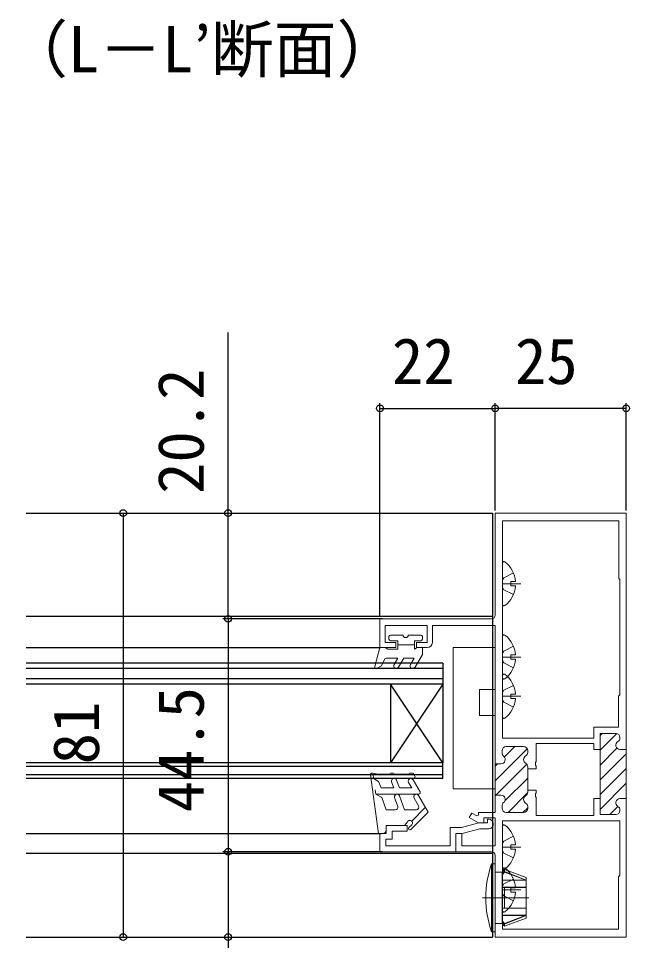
# Model space of a CAD drawing. Units: millimetres, scale not verified. Extents: x -525 to 525, y -783 to 779.
# Drawn here: x 200.9 to 317.6, y -625.4 to -449.2 of the extents above; entities that cross this region are included whole.
import ezdxf
from ezdxf.enums import TextEntityAlignment as Align

# ---------------------------------------------------------------- set-up
doc = ezdxf.new("R2010")
doc.units = ezdxf.units.MM
doc.header["$LTSCALE"] = 4
for name, color, linetype in [('0-1_USER1', 3, 'Continuous'), ('0-4_YKK_12', 2, 'Continuous'), ('0-7_YKK_D', 6, 'Continuous')]:
    doc.layers.add(name, color=color, linetype=linetype)
doc.layers.add('0-2_YKK_11', color=211, linetype='Continuous', lineweight=18)
doc.layers.add('0-5_YKK_13', color=4, linetype='Continuous', lineweight=18)
doc.styles.add('ＭＳ ゴシック', font='')
doc.styles.get('ＭＳ ゴシック').set_extended_font_data('MS Gothic')

msp = doc.modelspace()

# ---------------------------------------------------------------- linework, layer by layer
at = {"layer": '0-2_YKK_11'}
for p, q in [((311.934, -586.192), (312.318, -585.807)), ((311.934, -589.02), (315.124, -585.83)), ((293.666, -590.317), (295.676, -588.307)), ((294.034, -588.307), (297.334, -588.307)), ((315.734, -586.607), (315.734, -586.672)), ((291.934, -594.878), (298.054, -588.758)), ((293.234, -589.558), (293.234, -589.107)), ((298.134, -589.107), (298.134, -589.422)), ((311.934, -588.557), (311.934, -598.557)), ((311.934, -591.849), (315.164, -588.619)), ((311.934, -594.677), (316.934, -589.677)), ((315.734, -588.857), (316.934, -588.857)), ((316.934, -598.557), (316.934, -588.557)), ((291.934, -591.307), (291.934, -597.907)), ((291.934, -592.05), (292.376, -591.607)), ((291.934, -597.706), (297.953, -591.687)), ((298.134, -596.657), (298.134, -592.557)), ((311.934, -597.505), (316.934, -592.505)), ((293.784, -598.684), (298.134, -594.335)), ((311.934, -600.334), (316.934, -595.334)), ((294.39, -600.907), (298.118, -597.179)), ((316.793, -598.303), (316.934, -598.162)), ((293.234, -600.107), (293.234, -599.656)), ((297.218, -600.907), (298.134, -599.992)), ((298.134, -599.793), (298.134, -600.107)), ((313.789, -601.307), (315.341, -599.755)), ((315.734, -600.443), (315.734, -600.507)), ((297.334, -600.907), (294.034, -600.907)), ((291.534, -603.208), (291.534, -603.008))]:
    msp.add_line(p, q, dxfattribs=at)
for points in [[(316.934, -588.857), (316.934, -543.707), (291.934, -543.707), (291.934, -563.207)], [(291.234, -563.907), (269.934, -563.907), (269.934, -569.407), (272.934, -569.407), (272.934, -568.407), (270.934, -568.407), (270.934, -565.207), (278.934, -565.207), (278.934, -568.407), (276.934, -568.407), (276.934, -569.407), (278.934, -569.407)], [(279.934, -568.407), (279.934, -565.207), (291.934, -565.207), (291.934, -591.607), (293.034, -591.607)], [(298.134, -592.193), (298.134, -592.557), (299.734, -592.557), (299.734, -592.066), (299.614, -591.882), (299.614, -591.333), (299.734, -591.149), (299.734, -587.707), (310.734, -587.707), (310.734, -588.857), (311.934, -588.857), (311.934, -585.807), (314.934, -585.807)], [(314.934, -601.307), (311.934, -601.307), (311.934, -598.257), (310.734, -598.257), (310.734, -601.507), (299.734, -601.507), (299.734, -598.066), (299.614, -597.882), (299.614, -597.333), (299.734, -597.149), (299.734, -596.657), (298.134, -596.657), (298.134, -597.022)], [(293.034, -597.607), (291.934, -597.607), (291.934, -600.907), (288.734, -600.907), (288.734, -601.406), (288.434, -601.58), (287.484, -601.031), (286.984, -601.897), (288.734, -602.907), (289.734, -602.907), (289.734, -601.907), (291.934, -601.907), (291.934, -607.307), (285.534, -607.307), (285.534, -604.907), (284.434, -604.907), (284.434, -608.407), (291.234, -608.407)], [(316.934, -624.707), (316.934, -598.257), (315.734, -598.257)], [(290.734, -602.208), (290.434, -602.208), (290.434, -602.908), (288.833, -602.908), (285.475, -603.807), (283.334, -603.808), (283.334, -607.307), (271.034, -607.309), (271.034, -606.007), (272.234, -606.007), (272.234, -604.507), (275.134, -604.507), (275.134, -603.407), (271.134, -603.407), (271.134, -604.907), (269.934, -604.907), (269.934, -608.407)], [(269.934, -608.407), (284.434, -608.406), (284.434, -604.908), (285.62, -604.907), (288.979, -604.008), (290.734, -604.008)], [(291.934, -609.107), (291.934, -624.707), (316.934, -624.707)]]:
    msp.add_lwpolyline(points, dxfattribs=at)
for points in [[(293.334, -545.207), (293.334, -586.707), (310.734, -586.707), (310.734, -584.607), (315.434, -584.607), (315.434, -578.707), (315.734, -578.407), (315.734, -556.407), (315.534, -556.207), (315.534, -545.207)], [(293.334, -602.507), (315.734, -602.507), (315.734, -612.907), (315.434, -613.207), (315.434, -623.207), (293.334, -623.207)]]:
    msp.add_lwpolyline(points, close=True, dxfattribs=at)
for centre, radius, start, end in [((291.234, -563.207), 0.7, 270.00001, 359.99999), ((278.934, -568.407), 1, 270.00001, 359.99999), ((314.934, -586.607), 0.8, 0.00001, 89.99999), ((294.034, -589.107), 0.8, 90.00001, 179.99999), ((297.334, -589.107), 0.8, 0.00001, 89.99999), ((315.734, -588.057), 0.8, 120.00331, 270), ((314.934, -586.672), 0.8, 300.00329, 360), ((294.034, -589.558), 0.8, 179.99999, 231.31781), ((298.134, -590.807), 0.8, 120, 240), ((297.334, -589.422), 0.8, 300.00001, 0.00004), ((293.034, -590.807), 0.8, 270.00001, 51.31781), ((297.334, -592.193), 0.8, 359.99996, 59.99999), ((297.334, -597.022), 0.8, 300.00001, 0.00004), ((293.034, -598.407), 0.8, 308.68219, 89.99999), ((298.134, -598.407), 0.8, 120, 240), ((315.734, -599.057), 0.8, 89.99998, 239.99878), ((294.034, -599.656), 0.8, 128.68219, 180.00001), ((294.034, -600.107), 0.8, 180.00001, 269.99999), ((297.334, -600.107), 0.8, 270.00001, 359.99999), ((297.334, -599.793), 0.8, 359.99996, 59.99999), ((314.934, -600.507), 0.8, 270.00001, 359.99999), ((314.934, -600.443), 0.8, 0.00002, 59.99884), ((290.734, -603.008), 0.8, 359.99751, 89.99749), ((290.734, -603.208), 0.8, 269.99754, 359.99861), ((291.234, -609.107), 0.7, 0.00001, 89.99999)]:
    msp.add_arc(centre, radius, start, end, dxfattribs=at)
at = {"layer": '0-4_YKK_12'}
for p, q in [((202.424, -543.707), (291.434, -543.707)), ((291.434, -543.707), (291.434, -624.707)), ((202.424, -563.407), (291.434, -563.407)), ((202.424, -569.407), (270.02, -569.407)), ((281.934, -572.407), (202.424, -572.407)), ((281.934, -572.407), (281.934, -576.406)), ((281.934, -573.407), (202.424, -573.407)), ((281.934, -575.407), (202.424, -575.407)), ((281.934, -576.407), (202.424, -576.407)), ((271.934, -576.406), (271.934, -591.405)), ((281.934, -576.406), (271.934, -591.405)), ((281.934, -591.405), (271.934, -576.406)), ((281.934, -576.406), (281.934, -591.405)), ((281.934, -591.405), (202.424, -591.405)), ((281.934, -594.405), (281.934, -591.405)), ((281.934, -592.105), (202.424, -592.105)), ((281.934, -593.705), (202.424, -593.705)), ((281.934, -594.405), (202.424, -594.405)), ((202.424, -604.907), (270.134, -604.907)), ((202.424, -608.707), (291.434, -608.707)), ((202.424, -624.707), (291.434, -624.707))]:
    msp.add_line(p, q, dxfattribs=at)
at = {"layer": '0-5_YKK_13'}
for p, q in [((293.334, -553.232), (293.334, -561.183)), ((296.834, -557.207), (293.334, -557.207)), ((293.545, -558.352), (293.334, -557.954)), ((295.411, -559.282), (293.545, -558.352)), ((295.817, -557.632), (294.934, -557.632)), ((271.934, -567.007), (274.334, -567.007)), ((275.334, -567.007), (277.734, -567.007)), ((271.634, -567.807), (271.634, -567.307)), ((271.934, -568.107), (273.334, -568.107)), ((273.334, -568.107), (273.334, -569.707)), ((273.334, -568.907), (276.534, -568.907)), ((276.534, -568.107), (276.534, -569.707)), ((276.534, -568.107), (277.734, -568.107)), ((278.034, -567.307), (278.034, -567.807)), ((293.334, -567.232), (293.334, -575.183)), ((268.945, -573.028), (269.934, -569.407)), ((269.934, -569.407), (270.934, -569.407)), ((270.934, -569.407), (271.453, -569.707)), ((271.453, -569.707), (273.334, -569.707)), ((277.053, -569.407), (276.534, -569.707)), ((276.619, -573.157), (278.034, -570.708)), ((277.053, -569.407), (278.034, -569.407)), ((278.034, -569.407), (278.034, -570.708)), ((270.234, -572.876), (270.798, -571.692)), ((271.249, -571.407), (273.334, -571.407)), ((273.334, -571.407), (272.612, -572.657)), ((273.478, -573.157), (274.488, -571.407)), ((274.488, -571.407), (276.475, -571.407)), ((276.475, -571.407), (275.753, -572.657)), ((296.834, -571.207), (293.334, -571.207)), ((293.545, -572.352), (293.334, -571.954)), ((295.411, -573.282), (293.545, -572.352)), ((295.817, -571.632), (294.934, -571.632)), ((269.384, -573.367), (270.234, -572.876)), ((293.334, -574.732), (293.334, -582.683)), ((296.834, -578.707), (293.334, -578.707)), ((293.545, -579.852), (293.334, -579.454)), ((295.817, -579.132), (294.934, -579.132)), ((295.411, -580.782), (293.545, -579.852)), ((269.634, -593.607), (268.48, -593.411)), ((269.634, -593.607), (271.829, -593.607)), ((272.029, -593.407), (272.429, -593.407)), ((272.629, -593.607), (275.434, -593.607)), ((275.634, -593.407), (276.16, -593.407)), ((276.593, -593.957), (276.334, -593.507)), ((269.634, -604.907), (268.132, -593.747)), ((268.628, -593.68), (268.725, -594.407)), ((269.681, -594.959), (268.725, -594.407)), ((268.725, -594.407), (276.334, -594.407)), ((269.681, -594.959), (270.136, -596.207)), ((272.159, -595.078), (272.57, -596.207)), ((273.099, -594.736), (273.635, -596.207)), ((275.4, -595.157), (276.006, -596.207)), ((277.593, -596.957), (276.266, -594.657)), ((269.021, -596.606), (269.127, -597.391)), ((270.136, -596.207), (272.57, -596.207)), ((273.635, -596.207), (276.006, -596.207)), ((269.129, -597.407), (277.334, -597.407)), ((269.129, -597.407), (270.285, -598.074)), ((270.285, -598.074), (271.134, -600.407)), ((272.722, -598.078), (273.325, -599.736)), ((273.661, -597.736), (274.634, -600.407)), ((276.441, -598.157), (277.307, -599.657)), ((279.134, -600.821), (277.307, -597.657)), ((272.855, -600.407), (271.134, -600.407)), ((276.874, -600.407), (274.634, -600.407)), ((278.616, -599.925), (275.987, -602.553)), ((275.821, -604.133), (279.134, -600.821)), ((271.134, -603.407), (274.634, -603.407)), ((271.134, -603.407), (271.134, -604.207)), ((274.634, -603.407), (275.234, -602.607)), ((275.468, -603.78), (275.987, -603.26)), ((293.334, -603.532), (293.334, -611.483)), ((270.434, -604.907), (269.634, -604.907)), ((296.834, -607.507), (293.334, -607.507)), ((293.545, -608.652), (293.334, -608.254)), ((295.411, -609.582), (293.545, -608.652)), ((295.817, -607.932), (294.934, -607.932)), ((291.22, -610.707), (291.934, -610.707)), ((291.22, -610.707), (291.22, -617.207)), ((291.934, -610.708), (291.22, -610.708)), ((291.22, -623.708), (291.22, -610.708)), ((291.934, -617.207), (291.934, -610.707)), ((291.934, -610.708), (291.934, -623.708)), ((293.234, -612.307), (291.934, -612.307)), ((293.734, -611.807), (293.234, -612.307)), ((293.734, -612.168), (293.234, -612.708)), ((293.234, -612.307), (293.234, -622.107)), ((293.234, -612.307), (293.234, -617.207)), ((293.234, -612.807), (293.734, -612.307)), ((293.334, -611.732), (293.334, -619.683)), ((293.734, -611.807), (297.834, -613.3)), ((293.734, -612.168), (293.734, -611.808)), ((297.834, -613.825), (293.734, -612.168)), ((297.834, -613.825), (293.234, -613.825)), ((293.234, -613.859), (297.834, -613.859)), ((297.834, -613.3), (297.834, -621.115)), ((297.834, -613.3), (297.834, -617.207)), ((293.234, -615.207), (297.834, -615.207)), ((297.834, -615.253), (293.234, -615.253)), ((296.834, -615.707), (293.334, -615.707)), ((293.545, -616.852), (293.334, -616.454)), ((293.734, -615.207), (293.734, -617.207)), ((293.734, -615.253), (293.734, -619.162)), ((295.817, -616.132), (294.934, -616.132)), ((289.522, -617.207), (298.373, -617.207)), ((291.22, -623.707), (291.22, -617.207)), ((291.934, -617.207), (291.934, -623.707)), ((293.234, -622.107), (293.234, -617.207)), ((295.411, -617.782), (293.545, -616.852)), ((293.734, -619.207), (293.734, -617.207)), ((297.834, -621.115), (297.834, -617.207)), ((297.834, -619.162), (293.234, -619.162)), ((293.234, -619.207), (297.834, -619.207)), ((293.234, -620.556), (297.834, -620.556)), ((297.834, -620.59), (293.234, -620.59)), ((293.234, -621.607), (293.734, -622.107)), ((293.734, -622.607), (297.834, -621.115)), ((293.234, -622.107), (291.934, -622.107)), ((293.734, -622.607), (293.234, -622.107)), ((293.734, -622.247), (293.734, -622.607)), ((291.22, -623.707), (291.934, -623.707)), ((291.934, -623.708), (291.22, -623.708))]:
    msp.add_line(p, q, dxfattribs=at)
for points in [[(295.411, -555.132), (293.545, -556.062), (293.334, -556.46)], [(295.817, -556.782), (294.934, -556.782), (294.934, -557.632)], [(291.934, -577.406), (291.934, -569.406), (283.934, -569.406), (283.934, -596.406), (291.934, -596.406), (291.934, -582.406)], [(295.411, -569.132), (293.545, -570.062), (293.334, -570.46)], [(295.817, -570.782), (294.934, -570.782), (294.934, -571.632)], [(291.934, -577.406), (288.934, -577.406), (288.934, -582.406), (291.934, -582.406)], [(295.411, -576.632), (293.545, -577.562), (293.334, -577.96)], [(295.817, -578.282), (294.934, -578.282), (294.934, -579.132)], [(295.411, -605.432), (293.545, -606.362), (293.334, -606.76)], [(295.817, -607.082), (294.934, -607.082), (294.934, -607.932)], [(291.934, -612.307), (293.234, -612.307), (293.734, -611.807), (297.834, -613.3)], [(293.734, -611.807), (293.734, -612.307), (297.834, -613.859)], [(295.411, -613.632), (293.545, -614.562), (293.334, -614.96)], [(295.817, -615.282), (294.934, -615.282), (294.934, -616.132)], [(291.934, -622.107), (293.234, -622.107), (293.734, -622.607), (297.834, -621.115)], [(297.834, -620.59), (293.734, -622.247), (293.234, -621.707)], [(293.734, -622.607), (293.734, -622.107), (297.834, -620.556)]]:
    msp.add_lwpolyline(points, dxfattribs=at)
for centre, radius, start, end in [((293.608, -553.232), 0.274, 52.28591, 180), ((290.534, -557.207), 5.3, 4.59941, 52.28591), ((290.534, -557.207), 5.3, 307.71409, 355.40059), ((293.608, -561.183), 0.274, 180, 307.71409), ((271.934, -567.307), 0.3, 90, 180), ((274.834, -567.007), 0.5, 180, 0), ((277.734, -567.307), 0.3, 0, 90), ((293.608, -567.232), 0.274, 52.28591, 180), ((290.534, -571.207), 5.3, 4.59941, 52.28591), ((271.934, -567.807), 0.3, 180, 270), ((277.734, -567.807), 0.3, 270, 0), ((271.249, -571.907), 0.5, 90, 154.5234), ((290.534, -571.207), 5.3, 307.71409, 355.40059), ((269.234, -573.107), 0.3, 162.41011, 300.00424), ((273.045, -572.907), 0.5, 150.00001, 330.00001), ((276.186, -572.907), 0.5, 150.00001, 330.00001), ((293.608, -574.732), 0.274, 52.28591, 180), ((293.608, -575.183), 0.274, 180, 307.71409), ((290.534, -578.707), 5.3, 4.59941, 52.28591), ((290.534, -578.707), 5.3, 307.71409, 355.40059), ((293.608, -582.683), 0.274, 180, 307.71409), ((268.429, -593.707), 0.3, 80.37268, 187.31763), ((272.029, -593.607), 0.2, 90, 180), ((272.429, -593.607), 0.2, 0, 90), ((275.634, -593.607), 0.2, 90, 180), ((276.16, -593.607), 0.2, 30, 90), ((272.629, -594.907), 0.5, 19.99999, 199.99999), ((275.833, -594.907), 0.5, 30, 210), ((276.334, -594.107), 0.3, 270, 30), ((277.334, -597.107), 0.3, 270, 30), ((273.192, -597.907), 0.5, 20.00003, 200.00003), ((276.874, -597.907), 0.5, 30.00004, 209.99995), ((272.855, -599.907), 0.5, 270, 20.00003), ((276.874, -599.907), 0.5, 270, 29.99999), ((275.634, -602.907), 0.5, 314.99869, 143.1273), ((270.434, -604.207), 0.7, 270, 0), ((275.645, -603.957), 0.25, 134.98024, 315.00232), ((293.608, -603.532), 0.274, 52.28591, 180), ((290.534, -607.507), 5.3, 4.59941, 52.28591), ((290.534, -607.507), 5.3, 307.71409, 355.40059), ((310.134, -617.207), 20, 161.03443, 180), ((310.134, -617.208), 20, 161.03456, 198.96568), ((293.608, -611.732), 0.274, 52.28591, 180), ((293.608, -611.483), 0.274, 180, 307.71409), ((290.534, -615.707), 5.3, 4.59941, 52.28591), ((290.534, -615.707), 5.3, 307.71409, 355.40059), ((310.134, -617.207), 20, 180, 198.96557), ((293.608, -619.683), 0.274, 180, 307.71409)]:
    msp.add_arc(centre, radius, start, end, dxfattribs=at)
at = {"layer": '0-7_YKK_D'}
for p, q in [((269.934, -563.407), (269.934, -522.707)), ((291.934, -543.207), (291.934, -522.707)), ((291.934, -543.207), (291.934, -522.707)), ((316.934, -543.207), (316.934, -522.707)), ((269.934, -523.707), (291.934, -523.707)), ((316.934, -523.707), (291.934, -523.707)), ((220.934, -543.707), (220.934, -624.707)), ((270.434, -563.907), (239.934, -563.907)), ((270.434, -563.907), (239.934, -563.907)), ((240.934, -563.907), (240.934, -608.407)), ((270.347, -608.407), (239.934, -608.407)), ((270.347, -608.407), (239.934, -608.407))]:
    msp.add_line(p, q, dxfattribs=at)
for points in [[(240.934, -563.907), (240.934, -543.707), (240.934, -509.203)], [(240.934, -608.407), (240.934, -624.707), (240.934, -658.257)]]:
    msp.add_lwpolyline(points, dxfattribs=at)
for centre in [(269.934, -523.707), (291.934, -523.707), (291.934, -523.707), (316.934, -523.707), (220.934, -543.707), (240.934, -543.707), (240.934, -563.907), (240.934, -563.907), (240.934, -608.407), (240.934, -608.407), (220.934, -624.707), (240.934, -624.707)]:
    msp.add_circle(centre, 0.637, dxfattribs=at)

# ---------------------------------------------------------------- texts
at = {"layer": '0-1_USER1', "style": 'ＭＳ ゴシック'}
msp.add_text('●両袖ＦＩＸ枠 ランマ部\u3000（L－L’断面）', height=8.798, dxfattribs=at).set_placement((48.364, -462.132), align=Align.BOTTOM_LEFT)
at = {"layer": '0-7_YKK_D', "style": 'ＭＳ ゴシック'}
for s, p in [('22', (272.207, -521.707)), ('25', (295.707, -521.707))]:
    msp.add_text(s, height=8.798, dxfattribs=at).set_placement(p, align=Align.BOTTOM_LEFT)
for s, p in [('20.2', (238.934, -540.044)), ('44.5', (238.934, -600.884)), ('81', (218.934, -591.707))]:
    msp.add_text(s, height=8.798, rotation=90, dxfattribs=at).set_placement(p, align=Align.BOTTOM_LEFT)

doc.saveas('drawing.dxf')
